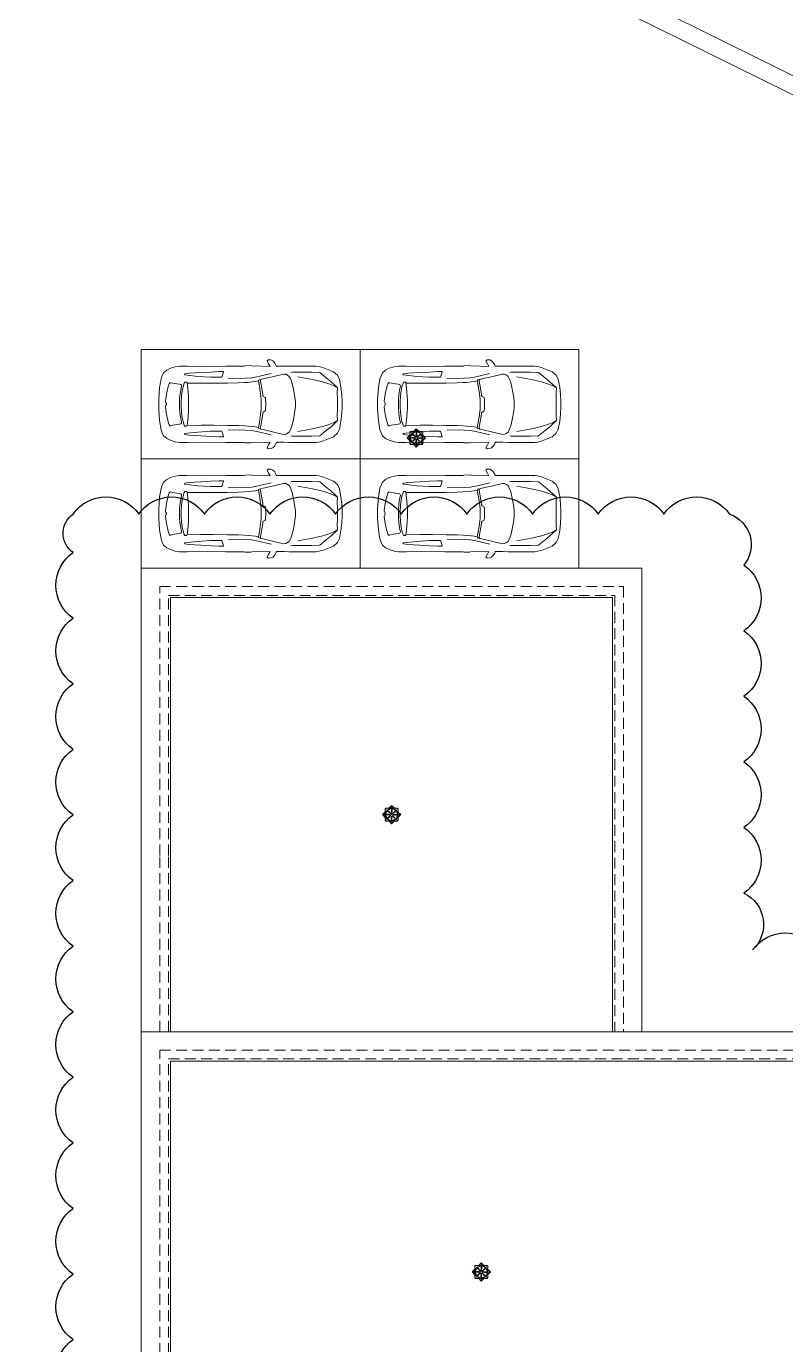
# Model space of a CAD drawing. Header units: metres. Extents: x -17822 to 152406, y -4219 to 19791.
# Drawn here: x 120113 to 121848, y 1805 to 4820 of the extents above; entities that cross this region are included whole.
import ezdxf

# ---------------------------------------------------------------- set-up
doc = ezdxf.new("R2010")
doc.units = ezdxf.units.M
doc.header["$LTSCALE"] = 100
doc.header["$MEASUREMENT"] = 0
doc.linetypes.add('DOT2', pattern=[0.125, 0, -0.125])
doc.linetypes.add('HIDDEN', pattern=[0.375, 0.25, -0.125])
doc.layers.get('0').update_dxf_attribs({"color": 9, "lineweight": 9})
for name, color, linetype, lineweight in [('04', 9, 'Continuous', 9), ('06A', 9, 'Continuous', 9), ('06D', 9, 'Continuous', 9), ('20', 9, 'DOT2', 9), ('35', 9, 'Continuous', 9), ('E-KABLO', 7, 'Continuous', 30)]:
    doc.layers.add(name, color=color, linetype=linetype, lineweight=lineweight)

# ---------------------------------------------------------------- blocks, each defined once
blk = doc.blocks.new('p-suzgec')
at = {"ltscale": 25}
for p, q in [((-21.1, 0), (-15.5, 5.7)), ((-15.5, -5.7), (-21.1, 0)), ((-15.5, 5.7), (-15.2, 5.9)), ((-15.5, -5.7), (-15.5, 5.7)), ((-13.2, 15), (-15.2, 13)), ((-15.2, 13), (-15.2, -13)), ((12.8, 15), (-13.2, 15)), ((-10.5, 1.2), (-3.4, 0.3)), ((-6.1, 15), (-5.9, 15.2)), ((-5.9, 12.3), (-6, 12.5)), ((-5.9, 15.2), (-0.2, 20.9)), ((-5.9, 15.2), (5.4, 15.2)), ((-5.8, 12), (-5.9, 12.3)), ((-5.1, 12.9), (-5, 12.7)), ((-5, 12.7), (-4.8, 12.4)), ((-3.3, 0.2), (-3.4, 0.3)), ((-0.2, 0), (-0.5, 0)), ((-0.2, 20.9), (5.4, 15.2)), ((-0.2, 0), (-0.2, 0.2)), ((-0.2, 0), (0, 0)), ((-0.2, 0), (-0.2, -0.2)), ((0.9, 10.2), (0, 3.1)), ((0, 3), (0, 3.1)), ((5.4, 15.2), (5.6, 15)), ((12.1, 5.6), (12.3, 5.7)), ((12.6, 4.8), (12.5, 4.7)), ((14.8, 13), (12.8, 15)), ((14.8, -13), (14.8, 13)), ((14.8, 5.9), (15, 5.7)), ((15, 5.7), (15, -5.7)), ((15, 5.7), (20.6, 0)), ((20.6, 0), (15, -5.7)), ((-15.2, -5.9), (-15.5, -5.7)), ((-15.2, -13), (-13.2, -15)), ((-13.2, -15), (12.8, -15)), ((-13.1, -4.8), (-13, -4.7)), ((-13, -4.7), (-12.6, -4.6)), ((-12.6, -5.6), (-12.8, -5.7)), ((-12.2, -5.5), (-12.6, -5.6)), ((-5.9, -15.2), (-6.1, -15)), ((5.4, -15.2), (-5.9, -15.2)), ((-0.2, -20.9), (-5.9, -15.2)), ((-1.4, -10.2), (-0.5, -3.1)), ((-0.5, -3), (-0.5, -3.1)), ((5.4, -15.2), (-0.2, -20.9)), ((2.8, -0.2), (2.9, -0.3)), ((10, -1.2), (2.9, -0.3)), ((4.5, -12.7), (4.3, -12.4)), ((4.6, -12.9), (4.5, -12.7)), ((5.3, -12), (5.4, -12.3)), ((5.4, -12.3), (5.5, -12.5)), ((5.6, -15), (5.4, -15.2)), ((12.8, -15), (14.8, -13)), ((15, -5.7), (14.8, -5.9))]:
    blk.add_line(p, q, dxfattribs=at)
for centre, radius in [((-17.9, 0), 0.4), ((-17.9, 0), 0.358), ((-0.2, 0), 14.3), ((-12.8, 12.5), 0.3), ((-0.2, 17.7), 0.4), ((-0.2, 17.7), 0.358), ((12.2, 12.5), 0.3), ((17.4, 0), 0.4), ((17.4, 0), 0.358), ((-12.8, -12.5), 0.3), ((-0.2, -17.7), 0.4), ((-0.2, -17.7), 0.358), ((12.2, -12.5), 0.3)]:
    blk.add_circle(centre, radius, dxfattribs=at)
for radius, start, end in [(13.5, 114.6147, 200.3853), (13.8, 110.4176, 114.5824), (13.7, 110.4084, 114.5916), (13.3, 110.3378, 114.6622), (13.2, 110.3292, 114.6708), (13.5, 24.6147, 110.3853), (13.6, 294.6147, 20.3853), (13.2, 20.3292, 24.6708), (13.3, 20.3378, 24.6622), (13.7, 20.4084, 24.5916), (13.8, 20.4176, 24.5824), (13.7, 200.4084, 204.5916), (13.8, 200.4176, 204.5824), (13.3, 200.3378, 204.6622), (13.2, 200.3292, 204.6708), (13.5, 204.6147, 290.3853), (13.2, 290.3292, 294.6708), (13.3, 290.3378, 294.6622), (13.7, 290.4084, 294.5916), (13.8, 290.4176, 294.5824)]:
    blk.add_arc((-0.2, 0), radius, start, end, dxfattribs=at)
for points, knots in [([(-10.5, -0.3), (-10.6, -0.3), (-10.7, -0.3), (-10.9, -0.2), (-11, -0.2), (-11.1, 0), (-11.2, 0.1), (-11.2, 0.3), (-11.2, 0.4), (-11.2, 0.6), (-11.2, 0.7), (-11.1, 0.9), (-11.1, 1), (-10.9, 1.1), (-10.8, 1.1), (-10.6, 1.2), (-10.5, 1.2), (-10.4, 1.2)], [2.169268, 2.169268, 2.169268, 2.169268, 2.468107, 2.468107, 2.768207, 2.768207, 3.065525, 3.065525, 3.362844, 3.362844, 3.660162, 3.660162, 3.95748, 3.95748, 4.257581, 4.257581, 4.55635, 4.55635, 4.55635, 4.55635]), ([(-7.7, 7), (-7.8, 7.1), (-7.8, 7.2), (-7.9, 7.4), (-7.9, 7.5), (-7.9, 7.7), (-7.9, 7.8), (-7.8, 8), (-7.8, 8), (-7.6, 8.2), (-7.5, 8.2), (-7.3, 8.3), (-7.2, 8.3), (-7, 8.3), (-6.9, 8.3), (-6.7, 8.2), (-6.6, 8.1), (-6.6, 8)], [2.169268, 2.169268, 2.169268, 2.169268, 2.468107, 2.468107, 2.768207, 2.768207, 3.065525, 3.065525, 3.362844, 3.362844, 3.660162, 3.660162, 3.95748, 3.95748, 4.257581, 4.257581, 4.55635, 4.55635, 4.55635, 4.55635]), ([(-3.5, 0.4), (-3.5, 0.4), (-3.5, 0.4), (-3.5, 0.4), (-3.4, 0.4), (-3.4, 0.4), (-3.4, 0.3), (-3.3, 0.3), (-3.3, 0.3), (-3.3, 0.3), (-3.3, 0.2), (-3.2, 0.2), (-3.2, 0.1), (-3.3, 0.1), (-3.3, 0), (-3.3, 0), (-3.3, -0.1), (-3.4, -0.1), (-3.4, -0.1), (-3.5, -0.1), (-3.5, -0.1), (-3.5, -0.1), (-3.5, -0.1)], [-0.0013985, -0.0013985, -0.0013985, -0.0013985, 0, 0, 0, 0.0909291, 0.0909291, 0.1818582, 0.1818582, 0.2711248, 0.2711248, 0.3603915, 0.3603915, 0.4496581, 0.4496581, 0.5389247, 0.5389247, 0.6298538, 0.6298538, 0.7207829, 0.7207829, 0.7401198, 0.7401198, 0.7401198, 0.7401198]), ([(-2.2, 2.6), (-2.2, 2.6), (-2.2, 2.6), (-2.2, 2.6), (-2.2, 2.5), (-2.2, 2.5), (-2.2, 2.4), (-2.2, 2.4), (-2.2, 2.3), (-2.2, 2.3), (-2.2, 2.3), (-2.3, 2.2), (-2.3, 2.2), (-2.3, 2.2), (-2.4, 2.2), (-2.4, 2.1), (-2.5, 2.1), (-2.5, 2.2), (-2.6, 2.2), (-2.6, 2.2), (-2.6, 2.2), (-2.6, 2.2), (-2.6, 2.2)], [-0.0013985, -0.0013985, -0.0013985, -0.0013985, 0, 0, 0, 0.0909291, 0.0909291, 0.1818582, 0.1818582, 0.2711248, 0.2711248, 0.3603915, 0.3603915, 0.4496581, 0.4496581, 0.5389247, 0.5389247, 0.6298538, 0.6298538, 0.7207829, 0.7207829, 0.7401198, 0.7401198, 0.7401198, 0.7401198]), ([(-0.6, 10.2), (-0.6, 10.3), (-0.5, 10.4), (-0.5, 10.6), (-0.4, 10.7), (-0.3, 10.8), (-0.2, 10.9), (0, 11), (0.1, 11), (0.3, 11), (0.4, 11), (0.6, 10.9), (0.7, 10.8), (0.8, 10.7), (0.9, 10.6), (0.9, 10.4), (1, 10.3), (0.9, 10.2)], [2.169268, 2.169268, 2.169268, 2.169268, 2.468107, 2.468107, 2.768207, 2.768207, 3.065525, 3.065525, 3.362844, 3.362844, 3.660162, 3.660162, 3.95748, 3.95748, 4.257581, 4.257581, 4.55635, 4.55635, 4.55635, 4.55635]), ([(0.1, 3.2), (0.1, 3.2), (0.1, 3.2), (0.1, 3.2), (0.1, 3.2), (0.1, 3.2), (0.1, 3.1), (0.1, 3.1), (0, 3), (0, 3), (-0.1, 3), (-0.1, 3), (-0.2, 3), (-0.2, 3), (-0.2, 3), (-0.3, 3), (-0.3, 3.1), (-0.3, 3.1), (-0.4, 3.2), (-0.4, 3.2), (-0.4, 3.2), (-0.4, 3.3), (-0.4, 3.3)], [-0.0013985, -0.0013985, -0.0013985, -0.0013985, 0, 0, 0, 0.0909291, 0.0909291, 0.1818582, 0.1818582, 0.2711248, 0.2711248, 0.3603915, 0.3603915, 0.4496581, 0.4496581, 0.5389247, 0.5389247, 0.6298538, 0.6298538, 0.7207829, 0.7207829, 0.7401198, 0.7401198, 0.7401198, 0.7401198]), ([(2.3, 2), (2.3, 2), (2.3, 2), (2.3, 2), (2.3, 2), (2.2, 2), (2.2, 1.9), (2.2, 1.9), (2.1, 1.9), (2.1, 2), (2, 2), (2, 2), (1.9, 2), (1.9, 2.1), (1.9, 2.1), (1.9, 2.2), (1.9, 2.2), (1.9, 2.3), (1.9, 2.3), (1.9, 2.3), (2, 2.4), (2, 2.4), (2, 2.4)], [-0.0013985, -0.0013985, -0.0013985, -0.0013985, 0, 0, 0, 0.0909291, 0.0909291, 0.1818582, 0.1818582, 0.2711248, 0.2711248, 0.3603915, 0.3603915, 0.4496581, 0.4496581, 0.5389247, 0.5389247, 0.6298538, 0.6298538, 0.7207829, 0.7207829, 0.7401198, 0.7401198, 0.7401198, 0.7401198]), ([(3, -0.4), (3, -0.4), (3, -0.4), (3, -0.4), (2.9, -0.4), (2.9, -0.4), (2.9, -0.3), (2.8, -0.3), (2.8, -0.3), (2.8, -0.3), (2.8, -0.2), (2.7, -0.2), (2.7, -0.1), (2.8, -0.1), (2.8, 0), (2.8, 0), (2.8, 0.1), (2.9, 0.1), (2.9, 0.1), (3, 0.1), (3, 0.1), (3, 0.1), (3, 0.1)], [-0.0013985, -0.0013985, -0.0013985, -0.0013985, 0, 0, 0, 0.0909291, 0.0909291, 0.1818582, 0.1818582, 0.2711248, 0.2711248, 0.3603915, 0.3603915, 0.4496581, 0.4496581, 0.5389247, 0.5389247, 0.6298538, 0.6298538, 0.7207829, 0.7207829, 0.7401198, 0.7401198, 0.7401198, 0.7401198]), ([(6.8, 7.4), (6.8, 7.5), (6.9, 7.6), (7.1, 7.7), (7.2, 7.7), (7.4, 7.7), (7.5, 7.7), (7.7, 7.6), (7.8, 7.5), (7.9, 7.4), (8, 7.3), (8.1, 7.1), (8.1, 7), (8, 6.8), (8, 6.7), (7.9, 6.5), (7.8, 6.4), (7.8, 6.3)], [2.169268, 2.169268, 2.169268, 2.169268, 2.468107, 2.468107, 2.768207, 2.768207, 3.065525, 3.065525, 3.362844, 3.362844, 3.660162, 3.660162, 3.95748, 3.95748, 4.257581, 4.257581, 4.55635, 4.55635, 4.55635, 4.55635]), ([(10, 0.3), (10.1, 0.3), (10.2, 0.3), (10.4, 0.2), (10.5, 0.2), (10.6, 0), (10.7, -0.1), (10.7, -0.3), (10.7, -0.4), (10.7, -0.6), (10.7, -0.7), (10.6, -0.9), (10.6, -1), (10.4, -1.1), (10.3, -1.1), (10.1, -1.2), (10, -1.2), (9.9, -1.2)], [2.169268, 2.169268, 2.169268, 2.169268, 2.468107, 2.468107, 2.768207, 2.768207, 3.065525, 3.065525, 3.362844, 3.362844, 3.660162, 3.660162, 3.95748, 3.95748, 4.257581, 4.257581, 4.55635, 4.55635, 4.55635, 4.55635]), ([(-7.3, -7.4), (-7.3, -7.5), (-7.4, -7.6), (-7.6, -7.7), (-7.7, -7.7), (-7.9, -7.7), (-8, -7.7), (-8.2, -7.6), (-8.3, -7.5), (-8.4, -7.4), (-8.5, -7.3), (-8.6, -7.1), (-8.6, -7), (-8.5, -6.8), (-8.5, -6.7), (-8.4, -6.5), (-8.3, -6.4), (-8.3, -6.3)], [2.169268, 2.169268, 2.169268, 2.169268, 2.468107, 2.468107, 2.768207, 2.768207, 3.065525, 3.065525, 3.362844, 3.362844, 3.660162, 3.660162, 3.95748, 3.95748, 4.257581, 4.257581, 4.55635, 4.55635, 4.55635, 4.55635]), ([(-2.8, -2), (-2.8, -2), (-2.8, -2), (-2.8, -2), (-2.8, -2), (-2.7, -2), (-2.7, -1.9), (-2.7, -1.9), (-2.6, -1.9), (-2.6, -2), (-2.5, -2), (-2.5, -2), (-2.4, -2), (-2.4, -2.1), (-2.4, -2.1), (-2.4, -2.2), (-2.4, -2.2), (-2.4, -2.3), (-2.4, -2.3), (-2.4, -2.3), (-2.5, -2.4), (-2.5, -2.4), (-2.5, -2.4)], [-0.0013985, -0.0013985, -0.0013985, -0.0013985, 0, 0, 0, 0.0909291, 0.0909291, 0.1818582, 0.1818582, 0.2711248, 0.2711248, 0.3603915, 0.3603915, 0.4496581, 0.4496581, 0.5389247, 0.5389247, 0.6298538, 0.6298538, 0.7207829, 0.7207829, 0.7401198, 0.7401198, 0.7401198, 0.7401198]), ([(0.1, -10.2), (0.1, -10.3), (0, -10.4), (0, -10.6), (-0.1, -10.7), (-0.2, -10.8), (-0.3, -10.9), (-0.5, -11), (-0.6, -11), (-0.8, -11), (-0.9, -11), (-1.1, -10.9), (-1.2, -10.8), (-1.3, -10.7), (-1.4, -10.6), (-1.4, -10.4), (-1.5, -10.3), (-1.4, -10.2)], [2.169268, 2.169268, 2.169268, 2.169268, 2.468107, 2.468107, 2.768207, 2.768207, 3.065525, 3.065525, 3.362844, 3.362844, 3.660162, 3.660162, 3.95748, 3.95748, 4.257581, 4.257581, 4.55635, 4.55635, 4.55635, 4.55635]), ([(-0.6, -3.2), (-0.6, -3.2), (-0.6, -3.2), (-0.6, -3.2), (-0.6, -3.2), (-0.6, -3.2), (-0.6, -3.1), (-0.6, -3.1), (-0.5, -3), (-0.5, -3), (-0.4, -3), (-0.4, -3), (-0.4, -3), (-0.3, -3), (-0.3, -3), (-0.2, -3), (-0.2, -3.1), (-0.2, -3.1), (-0.2, -3.2), (-0.1, -3.2), (-0.1, -3.2), (-0.1, -3.3), (-0.1, -3.3)], [-0.0013985, -0.0013985, -0.0013985, -0.0013985, 0, 0, 0, 0.0909291, 0.0909291, 0.1818582, 0.1818582, 0.2711248, 0.2711248, 0.3603915, 0.3603915, 0.4496581, 0.4496581, 0.5389247, 0.5389247, 0.6298538, 0.6298538, 0.7207829, 0.7207829, 0.7401198, 0.7401198, 0.7401198, 0.7401198]), ([(1.7, -2.6), (1.7, -2.6), (1.7, -2.6), (1.7, -2.6), (1.7, -2.5), (1.7, -2.5), (1.7, -2.4), (1.7, -2.4), (1.7, -2.3), (1.7, -2.3), (1.7, -2.3), (1.8, -2.2), (1.8, -2.2), (1.8, -2.2), (1.9, -2.2), (1.9, -2.1), (2, -2.1), (2, -2.2), (2.1, -2.2), (2.1, -2.2), (2.1, -2.2), (2.1, -2.2), (2.1, -2.2)], [-0.0013985, -0.0013985, -0.0013985, -0.0013985, 0, 0, 0, 0.0909291, 0.0909291, 0.1818582, 0.1818582, 0.2711248, 0.2711248, 0.3603915, 0.3603915, 0.4496581, 0.4496581, 0.5389247, 0.5389247, 0.6298538, 0.6298538, 0.7207829, 0.7207829, 0.7401198, 0.7401198, 0.7401198, 0.7401198]), ([(7.2, -7), (7.3, -7.1), (7.3, -7.2), (7.4, -7.4), (7.4, -7.5), (7.4, -7.7), (7.4, -7.8), (7.3, -8), (7.3, -8), (7.1, -8.2), (7, -8.2), (6.8, -8.3), (6.7, -8.3), (6.5, -8.3), (6.4, -8.3), (6.2, -8.2), (6.1, -8.1), (6.1, -8)], [2.169268, 2.169268, 2.169268, 2.169268, 2.468107, 2.468107, 2.768207, 2.768207, 3.065525, 3.065525, 3.362844, 3.362844, 3.660162, 3.660162, 3.95748, 3.95748, 4.257581, 4.257581, 4.55635, 4.55635, 4.55635, 4.55635])]:
    blk.add_open_spline(points, degree=3, knots=knots, dxfattribs=at)
for points, weights in [([(-10.4, 1.2), (-5.1, 0.6), (-3.5, 0.4)], [1.04357122072, 1.19470433147, 1]), ([(-2.6, 2.2), (-3.9, 3.4), (-7.7, 7)], [1, 1.19289012244, 1.04336959178]), ([(-6.6, 8), (-3.3, 3.9), (-2.2, 2.6)], [1.04357122128, 1.19470433435, 1]), ([(-0.4, 3.3), (-0.4, 4.9), (-0.6, 10.2)], [1, 1.1928901223, 1.04336959175]), ([(0.9, 10.2), (0.3, 4.9), (0.1, 3.2)], [1.04357122043, 1.19470432993, 1]), ([(2, 2.4), (3.1, 3.6), (6.8, 7.4)], [1, 1.19289012017, 1.04336959134]), ([(7.8, 6.3), (3.6, 3), (2.3, 2)], [1.04357122006, 1.19470432802, 1]), ([(11.7, 5.5), (11.9, 5.6), (12.1, 5.6)], [1.02554744525, 1.0127799804, 1]), ([(12.5, 4.7), (12.3, 4.7), (12.1, 4.6)], [1, 1.0127799804, 1.02554744526]), ([(-3.5, -0.1), (-5.2, -0.2), (-10.5, -0.3)], [1, 1.19289012449, 1.04336959218]), ([(-8.3, -6.3), (-4.1, -3), (-2.8, -2)], [1.04357122094, 1.1947043326, 1]), ([(-2.5, -2.4), (-3.6, -3.6), (-7.3, -7.4)], [1, 1.19289012327, 1.04336959194]), ([(-1.4, -10.2), (-0.8, -4.9), (-0.6, -3.2)], [1.04357122103, 1.19470433305, 1]), ([(-0.1, -3.3), (-0.1, -4.9), (0.1, -10.2)], [1, 1.19289011339, 1.04336959002]), ([(6.1, -8), (2.8, -3.9), (1.7, -2.6)], [1.04357121982, 1.19470432681, 1]), ([(2.1, -2.2), (3.4, -3.4), (7.2, -7)], [1, 1.19289011781, 1.04336959088])]:
    blk.add_rational_spline(points, weights, degree=2, dxfattribs=at)
for points, weights, knots in [([(3, 0.1), (3.5, 0.1), (6, 0.2), (10, 0.3)], [4.14064799907, 3.56700040162, 2.15953650571, 1.32480586323], [27.48414514, 27.48414514, 27.48414514, 27.50397367, 27.53272487, 27.53272487, 27.53272487]), ([(9.9, -1.2), (7.9, -1), (4.7, -0.6), (3.3, -0.4), (3, -0.4)], [1.32476723726, 1.64485472039, 2.71311941379, 3.81141839734, 4.16242382948], [0.00590224, 0.00590224, 0.00590224, 0.01753913, 0.04477222, 0.05758123, 0.05758123, 0.05758123])]:
    blk.add_rational_spline(points, weights, degree=2, knots=knots, dxfattribs=at)
blk = doc.blocks.new('p-cati_audi')
at = {"layer": '06A'}
blk.add_lwpolyline([(0, -2107), (0, -1060), (3704, -1060), (3704, -1572), (3642, -1572), (3637, -1572), (3637, -1127), (67, -1127), (67, -2107), (62, -2107), (2, -2107)], dxfattribs=at)
at = {"layer": '06D'}
blk.add_lwpolyline([(0, -1062), (0, 0), (1144, 0), (1144, -1060)], dxfattribs=at)
for points in [[(67, -1060), (67, -67), (1077, -67), (1077, -1060)], [(54, -3590), (54, -2107), (67, -2107), (67, -1127), (3637, -1127), (3637, -1572), (3650, -1572), (3650, -3590), (2892, -3590), (2892, -1537), (1512, -1537), (1512, -3590)]]:
    blk.add_lwpolyline(points, close=True, dxfattribs=at)
at = {"layer": '20', "linetype": 'HIDDEN'}
for points in [[(42, -1060), (42, -657), (42, -42), (1102, -42), (1102, -1060)], [(62, -1060), (62, -657), (62, -62), (1082, -62), (1082, -1060)], [(42, -2097), (42, -1102), (3662, -1102), (3662, -1562)], [(62, -2097), (62, -1122), (3642, -1122), (3642, -1562)]]:
    blk.add_lwpolyline(points, dxfattribs=at)
at = {"layer": '35'}
blk.add_lwpolyline([(1512, -3590), (54, -3590), (54, -2107), (67, -2107), (67, -1127), (3637, -1127), (3637, -1572), (3650, -1572), (3650, -3590), (2892, -3590), (2892, -1537), (1512, -1537)], close=True, dxfattribs=at)
at = {"layer": '06D'}
for p in [(572.2, -563.5), (777.2, -1609.5)]:
    blk.add_blockref('p-suzgec', p, dxfattribs=at)
blk = doc.blocks.new('p-platform_süzgeç')
at = {"layer": '06D'}
blk.add_blockref('p-suzgec', (-3420.7, -4751.3), dxfattribs=at)
blk = doc.blocks.new('p-araba-10')
for points in [[(-193.8, -2.4), (-193.8, 5.3), (-192.9, 22.2), (-191.1, 38.9), (-187.6, 56.6), (-183.4, 66.4), (-173.9, 74.2), (-151.3, 83.5), (-141.2, 86.3), (-134.5, 87.1), (-72.5, 87.3), (-61.4, 87), (-45.8, 86.8), (-44, 86.7), (-42.5, 90.5), (-39.1, 95.9), (-35.3, 99.6), (-31.2, 101.5), (-25.1, 101.9), (-22.6, 99.4), (-26, 92.8), (-28.4, 88.2), (-29.2, 86.7), (12.7, 87.6), (14.7, 88.4), (27.6, 88.2), (29.7, 87.5), (71.7, 87.1), (127.9, 86.7), (160, 87.2), (177.5, 87.1), (187.3, 85.7), (198.4, 82.4), (207, 78), (214.1, 72.2), (217.1, 65), (220, 58.1), (223.2, 37.3), (225, 11.2), (225, -11.2), (223.2, -37.3), (220, -58.1), (217.1, -65), (214.1, -72.2), (207, -78), (198.4, -82.4), (187.3, -85.7), (177.5, -87.1), (160, -87.2), (127.9, -86.7), (71.7, -87.1), (29.7, -87.5), (27.6, -88.2), (14.7, -88.4), (12.7, -87.6), (-29.2, -86.7), (-28.4, -88.2), (-26, -92.8), (-22.6, -99.4), (-25.1, -101.9), (-31.2, -101.5), (-35.3, -99.6), (-39.1, -95.9), (-42.5, -90.5), (-44, -86.7), (-45.8, -86.8), (-61.4, -87), (-72.5, -87.3), (-134.5, -87.1), (-141.2, -86.3), (-151.3, -83.5), (-173.9, -74.2), (-183.4, -66.4), (-187.6, -56.6), (-191.1, -38.9), (-192.9, -22.2), (-193.8, -5.3), (-193.8, 2.4)], [(-93, -62.5), (-126.3, -56.3), (-149.5, -50.6), (-165.5, -45.6), (-173.7, -42.3), (-183.5, -36.9), (-182.7, -25.6), (-183.2, -12.4), (-183.2, 0.2), (-183.2, 12.8), (-182.7, 26), (-183.5, 37.3), (-177.8, 43), (-168.5, 51.5), (-157.6, 60.6), (-142.7, 72.8), (-124.7, 73.2), (-102, 73.6), (-79.4, 73.7), (-76.8, 72.4)], [(-93, 62.8), (-126.3, 56.7), (-149.5, 51), (-165.5, 45.9), (-173.7, 42.6), (-183.5, 37.3), (-182.7, 26), (-183.2, 12.8), (-183.2, 0.2), (-183.2, -12.4), (-182.7, -25.6), (-183.5, -36.9), (-177.8, -42.6), (-168.5, -51.2), (-157.6, -60.2), (-142.7, -72.5), (-124.7, -72.9), (-102, -73.2), (-79.4, -73.3), (-76.8, -72.1)], [(-8.3, -56.7), (-13.4, -57.9), (-38.1, -63.5), (-60.3, -68.8), (-64.9, -68.3), (-69.3, -66.4), (-73, -63.6), (-75.8, -58.3), (-79.1, -49.2), (-82.8, -35.3), (-86.1, -15.4), (-87, -5.3), (-87, 0.2), (-87, 5.7), (-86.1, 15.7), (-82.8, 35.6), (-79.1, 49.6), (-75.8, 58.7), (-73, 63.9), (-69.3, 66.8), (-64.9, 68.6), (-60.3, 69.2), (-38.1, 63.8), (-13.4, 58.2), (-8.3, 57)], [(66.2, 58.6), (27.5, 59.4), (12.7, 60.6), (0.9, 62.9), (-31.5, 70.4)], [(-2.5, -52.9), (-3.1, -54.6), (-4.3, -55.5), (-8.3, -56.7), (-7.3, -54.5), (-7.2, -52.8), (-12.4, -22.8), (-12.7, -19.8), (-13.7, -17.7), (-17.5, -15.6), (-18.7, -14.2), (-19.1, -9.7), (-19.2, -3.2), (-19.2, 0.2), (-19.2, 3.5), (-19.1, 10), (-18.7, 14.5), (-17.5, 15.9), (-13.7, 18.1), (-12.7, 20.1), (-12.4, 23.1), (-7.2, 53.1), (-7.3, 54.8), (-8.3, 57), (-4.3, 55.8), (-3.1, 54.9), (-2.5, 53.3)], [(160.4, 48.6), (128, 48.3), (99.7, 48.3), (68.4, 48.6), (43.2, 49.2), (29.3, 49.7), (20.9, 50.2), (11.4, 51.1), (4.3, 52), (0.7, 52.6), (-2.5, 53.3), (-3.4, 49.8), (-4.9, 41.7), (-6.9, 29.6), (-9.1, 11.9), (-9.1, 2.6), (-9.1, 0.2), (-9.1, -2.2), (-9.1, -11.6), (-6.9, -29.3), (-4.9, -41.4), (-3.4, -49.4), (-2.5, -52.9), (0.7, -52.2), (4.3, -51.7), (11.4, -50.8), (20.9, -49.9), (29.3, -49.3), (43.2, -48.9), (68.4, -48.3), (99.7, -47.9), (128, -47.9), (160.4, -48.3)], [(66.2, -58.2), (27.5, -59), (12.7, -60.3), (0.9, -62.6), (-31.5, -70.1)]]:
    blk.add_lwpolyline(points)
for points in [[(159.5, 66.3), (166.1, 67.2), (167.1, 68.6), (165.9, 69.6), (156.3, 70.9), (128.7, 72.7), (106.1, 73.8), (87.7, 74.9), (77.7, 75), (77.4, 74.3), (80.3, 64), (81.1, 62.1), (83.3, 61.7), (106.9, 62), (135.6, 63.8)], [(169.6, -39.3), (171.3, -30.3), (172.9, -18.6), (173.8, -4.4), (173.8, 0.2), (173.8, 4.7), (172.9, 19), (171.3, 30.6), (169.6, 39.6), (166.8, 48.4), (165.8, 50.4), (160.6, 50.4), (160.4, 48.6), (159, 36.5), (157.5, 19.4), (157, 8.1), (157, 0.2), (157, -7.8), (157.5, -19.1), (159, -36.2), (160.4, -48.3), (160.6, -50.1), (165.8, -50.1), (166.8, -48.1)], [(174.1, -36.1), (175.5, -27.9), (176.6, -19.3), (177.4, -10.5), (177.5, -1.4), (177.5, 0.2), (177.5, 1.8), (177.4, 10.9), (176.6, 19.7), (175.5, 28.2), (174.1, 36.4), (173, 41.1), (173.2, 43.7), (174.5, 45.2), (178.1, 45.7), (184.1, 46.5), (193.2, 48.4), (197.4, 49.4), (199.8, 49.3), (201.7, 47.1), (202.6, 43.6), (204.7, 36.9), (206.7, 26.7), (208.2, 18.6), (209.1, 12.5), (209.7, 6.9), (209.5, 5), (208.6, 3), (207.7, 1.2), (207.7, 0.2), (207.7, -0.9), (208.6, -2.7), (208.6, -2.7), (209.5, -4.6), (209.7, -6.6), (209.1, -12.1), (208.2, -18.3), (206.7, -26.4), (204.7, -36.5), (202.6, -43.3), (201.7, -46.8), (199.8, -49), (197.4, -49.1), (193.2, -48.1), (184.1, -46.1), (178.1, -45.3), (174.5, -44.9), (173.2, -43.4), (173, -40.8)], [(159.5, -66), (166.1, -66.9), (167.1, -68.2), (165.9, -69.3), (156.3, -70.5), (128.7, -72.4), (106.1, -73.5), (87.7, -74.5), (77.7, -74.7), (77.4, -74), (80.3, -63.7), (81.1, -61.7), (83.3, -61.4), (106.9, -61.6), (135.6, -63.5)]]:
    blk.add_lwpolyline(points, close=True)
blk = doc.blocks.new('p-carpark_std')
at = {"layer": '06D'}
blk.add_lwpolyline([(-500, -125), (0, -125), (0, 125), (-500, 125)], close=True, dxfattribs=at)
at = {"layer": '04'}
blk.add_blockref('p-araba-10', (-265, 0), dxfattribs=at)

msp = doc.modelspace()

# ---------------------------------------------------------------- linework, layer by layer
at = {"layer": '06D'}
msp.add_lwpolyline([(116661.34, 6866.98), (118498.77, 6218.09), (120901.69, 5139.8), (122796.71, 4202.6), (124084.16, 3408.61), (124512, 2283.98), (124512, -684.85), (124048.8, -1321.32), (124098.31, -1321.32), (124552, -697.81), (124552, 2291.33), (124116.71, 3435.53), (122816.12, 4237.62), (120918.75, 5175.98), (118513.64, 6255.26), (116673.24, 6905.2)], dxfattribs=at)
at = {"layer": 'E-KABLO', "color": 2}
msp.add_lwpolyline([(120219.67, 1666.48, -0.5205671), (120219.67, 1816.48, -0.5205671), (120219.67, 1966.48, -0.5205671), (120219.67, 2116.48, -0.5205671), (120219.67, 2266.48, -0.5205671), (120219.67, 2416.48, -0.5205671), (120219.67, 2566.48, -0.5205671), (120219.67, 2716.48, -0.5205671), (120219.67, 2866.48, -0.5205671), (120219.67, 3016.48, -0.5205671), (120219.67, 3166.48, -0.5205671), (120219.67, 3316.48, -0.5205671), (120219.67, 3466.48, -0.5205671), (120219.67, 3616.48, -0.5205671), (120219.67, 3704.72, -0.5205671), (120369.67, 3704.72, -0.5205671), (120519.67, 3704.72, -0.5205671), (120669.67, 3704.72, -0.5205671), (120819.67, 3704.72, -0.5205671), (120969.67, 3704.72, -0.5205671), (121119.67, 3704.72, -0.5205671), (121269.67, 3704.72, -0.5205671), (121419.67, 3704.72, -0.5205671), (121569.67, 3704.72, -0.5205671), (121719.67, 3704.72, -0.5205671), (121752.82, 3587.87, -0.5205671), (121752.82, 3437.87, -0.5205671), (121752.82, 3287.87, -0.5205671), (121752.82, 3137.87, -0.5205671), (121752.82, 2987.87, -0.5205671), (121752.82, 2837.87, -0.5205671), (121772.68, 2707.73, -0.5205671), (121922.68, 2707.73, -0.5205671)], format="xyb", dxfattribs=at)

# ---------------------------------------------------------------- block references
msp.add_blockref('p-platform_süzgeç', (124425, 8630))
at = {"layer": '04', "xscale": -1}
for p in [(120375.64, 3955.68), (120875.64, 3955.68), (120375.64, 3705.68), (120875.64, 3705.68)]:
    msp.add_blockref('p-carpark_std', p, dxfattribs=at)
at = {"layer": '06D'}
msp.add_blockref('p-cati_audi', (120375.64, 3580.68), dxfattribs=at)

doc.saveas('drawing.dxf')
